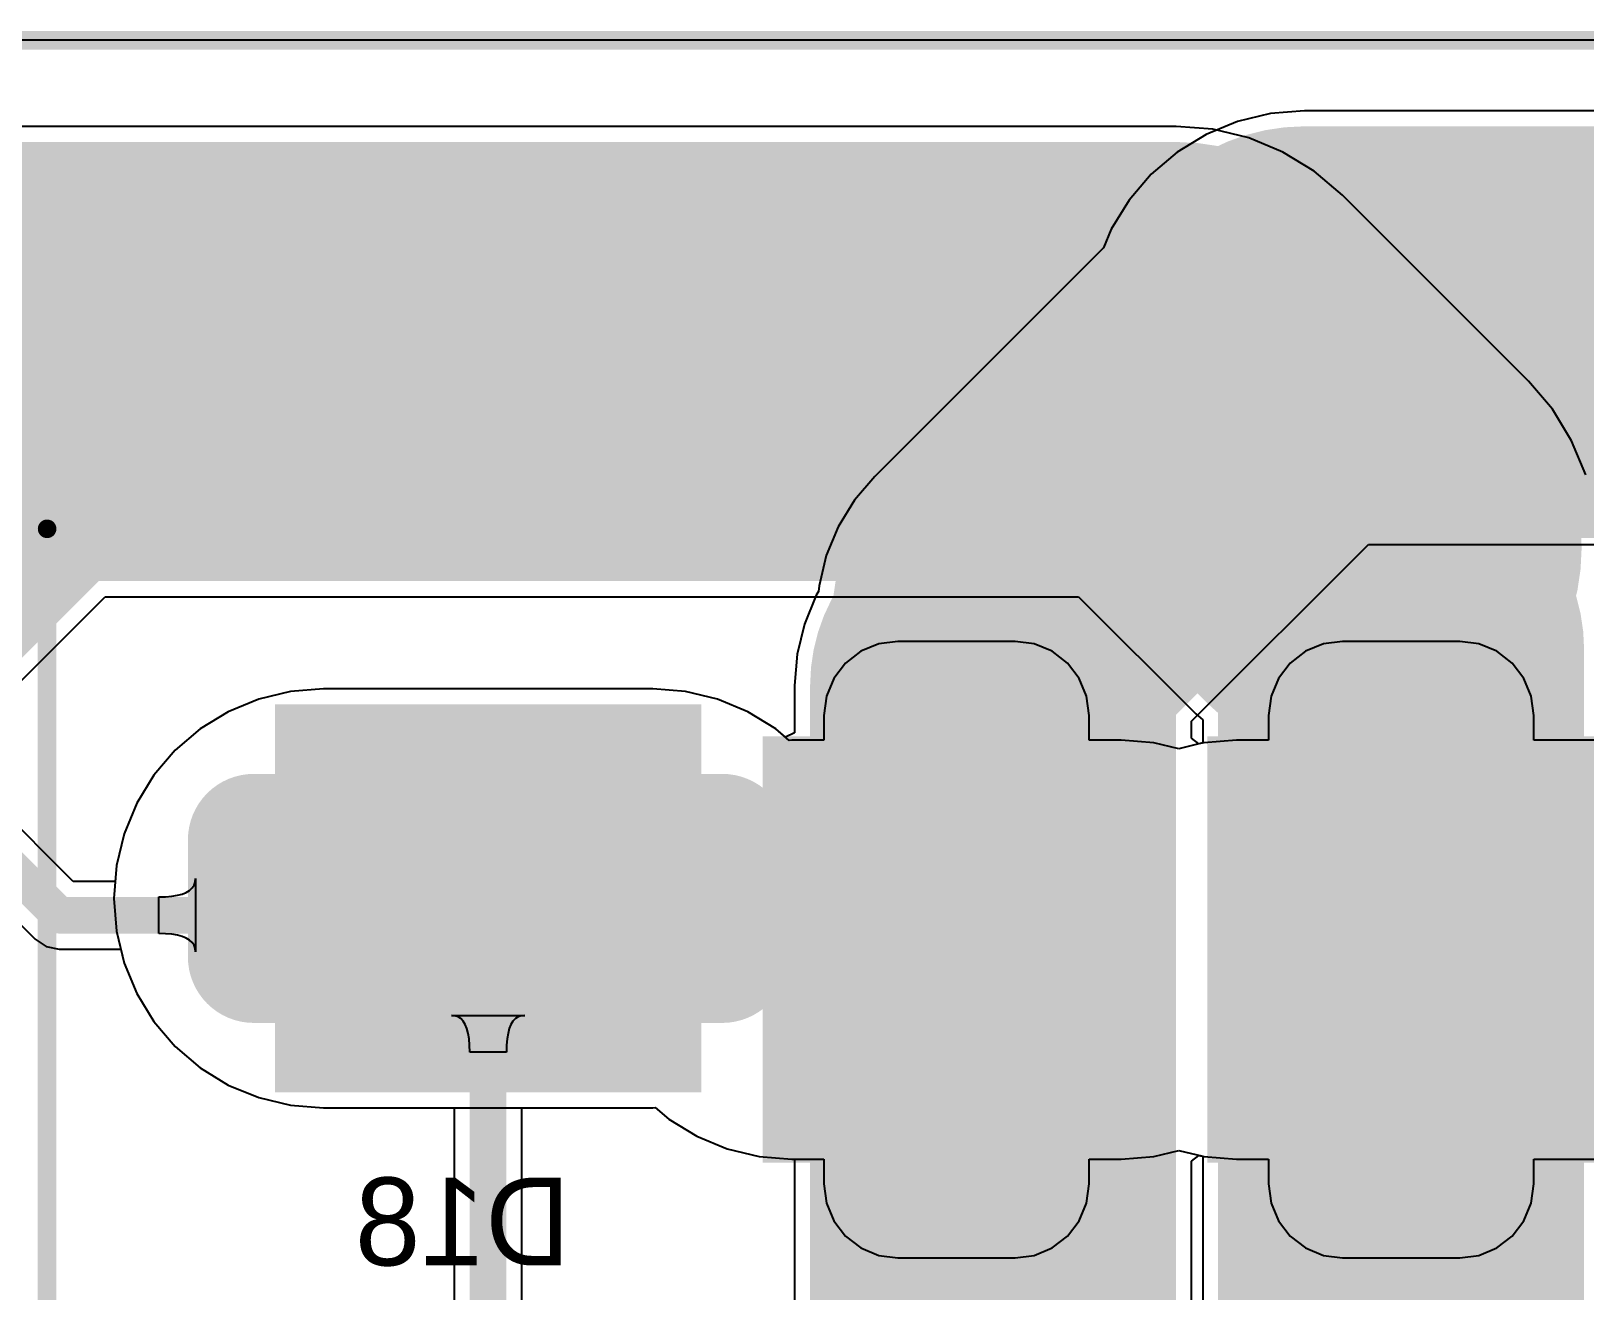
# Model space of a CAD drawing. Header units: millimetres. Extents: x 0.26 to 7.33, y 1.06 to 4.59.
# Drawn here: x 5.785 to 6.621, y 3.913 to 4.591 of the extents above; entities that cross this region are included whole.
import ezdxf

# ---------------------------------------------------------------- set-up
doc = ezdxf.new("R2010")
doc.units = ezdxf.units.MM
doc.header["$MEASUREMENT"] = 0
for name, color, linetype in [('BottomLayer', 5, 'Continuous'), ('BottomOverlay', 54, 'Continuous'), ('BottomSolder', 6, 'Continuous'), ('Mechanical15', 56, 'Continuous'), ('Mechanical20', 56, 'Continuous'), ('MultiLayer', 9, 'Continuous'), ('PadHoleLayer', 156, 'Continuous'), ('TopLayer', 1, 'Continuous'), ('TopOverlay', 2, 'Continuous'), ('TopSolder', 216, 'Continuous')]:
    doc.layers.add(name, color=color, linetype=linetype)

# ---------------------------------------------------------------- blocks, each defined once
blk = doc.blocks.new('55_13_22')
at = {"layer": 'BottomLayer', "const_width": 0.0315}
for points in [[(0.2815, -0.24409, 1), (0.31299, -0.24409, 1)], [(0.53346, -0.24409, 1), (0.56496, -0.24409, 1)], [(0.2815, -0.30709, 1), (0.31299, -0.30709, 1)], [(0.53346, -0.30709, 1), (0.56496, -0.30709, 1)], [(0.2815, -0.48327, 1), (0.31299, -0.48327, 1)], [(0.53346, -0.48327, 1), (0.56496, -0.48327, 1)], [(0.2815, -0.54626, 1), (0.31299, -0.54626, 1)], [(0.53346, -0.54626, 1), (0.56496, -0.54626, 1)], [(0.34843, -0.64075, 1), (0.37992, -0.64075, 1)], [(0.41142, -0.64075, 1), (0.44291, -0.64075, 1)], [(0.34843, -0.89272, 1), (0.37992, -0.89272, 1)], [(0.41142, -0.89272, 1), (0.44291, -0.89272, 1)]]:
    blk.add_lwpolyline(points, format="xyb", close=True, dxfattribs=at)
at = {"layer": 'BottomLayer'}
for points in [[(0.54921, -0.33858), (0.54921, -0.2126), (0.29724, -0.33858), (0.29724, -0.2126)], [(0.58071, -0.30709), (0.58071, -0.24409), (0.26575, -0.30709), (0.26575, -0.24409)], [(0.54921, -0.57776), (0.54921, -0.45177), (0.29724, -0.57776), (0.29724, -0.45177)], [(0.58071, -0.54626), (0.58071, -0.48327), (0.26575, -0.54626), (0.26575, -0.48327)], [(0.36417, -0.92421), (0.42717, -0.92421), (0.36417, -0.60925), (0.42717, -0.60925)], [(0.33268, -0.89272), (0.45866, -0.89272), (0.33268, -0.64075), (0.45866, -0.64075)]]:
    blk.add_solid(points, dxfattribs=at)
at = {"layer": 'BottomSolder', "const_width": 0.0355}
for points in [[(0.2795, -0.24409, 1), (0.31499, -0.24409, 1)], [(0.53146, -0.24409, 1), (0.56696, -0.24409, 1)], [(0.2795, -0.30709, 1), (0.31499, -0.30709, 1)], [(0.53146, -0.30709, 1), (0.56696, -0.30709, 1)], [(0.2795, -0.48327, 1), (0.31499, -0.48327, 1)], [(0.53146, -0.48327, 1), (0.56696, -0.48327, 1)], [(0.2795, -0.54626, 1), (0.31499, -0.54626, 1)], [(0.53146, -0.54626, 1), (0.56696, -0.54626, 1)], [(0.34643, -0.64075, 1), (0.38192, -0.64075, 1)], [(0.40942, -0.64075, 1), (0.44491, -0.64075, 1)], [(0.34643, -0.89272, 1), (0.38192, -0.89272, 1)], [(0.40942, -0.89272, 1), (0.44491, -0.89272, 1)]]:
    blk.add_lwpolyline(points, format="xyb", close=True, dxfattribs=at)
at = {"layer": 'BottomSolder'}
for points in [[(0.54921, -0.34258), (0.54921, -0.2086), (0.29724, -0.34258), (0.29724, -0.2086)], [(0.58471, -0.30709), (0.58471, -0.24409), (0.26175, -0.30709), (0.26175, -0.24409)], [(0.54921, -0.58176), (0.54921, -0.44777), (0.29724, -0.58176), (0.29724, -0.44777)], [(0.58471, -0.54626), (0.58471, -0.48327), (0.26175, -0.54626), (0.26175, -0.48327)], [(0.36417, -0.92821), (0.42717, -0.92821), (0.36417, -0.60525), (0.42717, -0.60525)], [(0.32868, -0.89272), (0.46266, -0.89272), (0.32868, -0.64075), (0.46266, -0.64075)]]:
    blk.add_solid(points, dxfattribs=at)
at = {"layer": 'Mechanical15', "const_width": 0.01}
for points in [[(0.19685, -1.00394), (0.19685, 0.09843)], [(1.43701, -1.00394), (0.19685, -1.00394)]]:
    blk.add_lwpolyline(points, dxfattribs=at)
at = {"layer": 'Mechanical15', "const_width": 0.005}
blk.add_lwpolyline([(0.19435, -1.00394, 1), (0.19935, -1.00394, 1)], format="xyb", close=True, dxfattribs=at)
blk.add_lwpolyline([(0.19435, -1.00394, 1), (0.19935, -1.00394, 1)], format="xyb", close=True, dxfattribs=at)
at = {"layer": 'MultiLayer', "const_width": 0.0315}
for points in [[(0.2815, -0.24409, 1), (0.31299, -0.24409, 1)], [(0.53346, -0.24409, 1), (0.56496, -0.24409, 1)], [(0.2815, -0.30709, 1), (0.31299, -0.30709, 1)], [(0.53346, -0.30709, 1), (0.56496, -0.30709, 1)], [(0.2815, -0.48327, 1), (0.31299, -0.48327, 1)], [(0.53346, -0.48327, 1), (0.56496, -0.48327, 1)], [(0.2815, -0.54626, 1), (0.31299, -0.54626, 1)], [(0.53346, -0.54626, 1), (0.56496, -0.54626, 1)], [(0.34843, -0.64075, 1), (0.37992, -0.64075, 1)], [(0.41142, -0.64075, 1), (0.44291, -0.64075, 1)], [(0.34843, -0.89272, 1), (0.37992, -0.89272, 1)], [(0.41142, -0.89272, 1), (0.44291, -0.89272, 1)]]:
    blk.add_lwpolyline(points, format="xyb", close=True, dxfattribs=at)
at = {"layer": 'MultiLayer'}
for points in [[(0.54921, -0.33858), (0.54921, -0.2126), (0.29724, -0.33858), (0.29724, -0.2126)], [(0.58071, -0.30709), (0.58071, -0.24409), (0.26575, -0.30709), (0.26575, -0.24409)], [(0.54921, -0.57776), (0.54921, -0.45177), (0.29724, -0.57776), (0.29724, -0.45177)], [(0.58071, -0.54626), (0.58071, -0.48327), (0.26575, -0.54626), (0.26575, -0.48327)], [(0.36417, -0.92421), (0.42717, -0.92421), (0.36417, -0.60925), (0.42717, -0.60925)], [(0.33268, -0.89272), (0.45866, -0.89272), (0.33268, -0.64075), (0.45866, -0.64075)]]:
    blk.add_solid(points, dxfattribs=at)
at = {"layer": 'PadHoleLayer', "const_width": 0.05217}
for points in [[(0.53789, -0.02018), (0.30856, -0.02018, -1), (0.30856, -0.17667), (0.53789, -0.17667, -1)], [(0.53789, -0.19734), (0.30856, -0.19734, -1), (0.30856, -0.35384), (0.53789, -0.35384, -1)], [(0.53789, -0.43652), (0.30856, -0.43652, -1), (0.30856, -0.59301), (0.53789, -0.59301, -1)], [(0.47392, -0.8814), (0.47392, -0.65207, -1), (0.31742, -0.65207), (0.31742, -0.8814, -1)]]:
    blk.add_lwpolyline(points, format="xyb", close=True, dxfattribs=at)
at = {"layer": 'TopLayer', "const_width": 0.0315}
for points in [[(0.2815, -0.24409, 1), (0.31299, -0.24409, 1)], [(0.53346, -0.24409, 1), (0.56496, -0.24409, 1)], [(0.2815, -0.30709, 1), (0.31299, -0.30709, 1)], [(0.53346, -0.30709, 1), (0.56496, -0.30709, 1)], [(0.2815, -0.48327, 1), (0.31299, -0.48327, 1)], [(0.53346, -0.48327, 1), (0.56496, -0.48327, 1)], [(0.2815, -0.54626, 1), (0.31299, -0.54626, 1)], [(0.53346, -0.54626, 1), (0.56496, -0.54626, 1)], [(0.34843, -0.64075, 1), (0.37992, -0.64075, 1)], [(0.41142, -0.64075, 1), (0.44291, -0.64075, 1)], [(0.34843, -0.89272, 1), (0.37992, -0.89272, 1)], [(0.41142, -0.89272, 1), (0.44291, -0.89272, 1)]]:
    blk.add_lwpolyline(points, format="xyb", close=True, dxfattribs=at)
at = {"layer": 'TopLayer'}
for points in [[(0.54921, -0.33858), (0.54921, -0.2126), (0.29724, -0.33858), (0.29724, -0.2126)], [(0.58071, -0.30709), (0.58071, -0.24409), (0.26575, -0.30709), (0.26575, -0.24409)], [(0.54921, -0.57776), (0.54921, -0.45177), (0.29724, -0.57776), (0.29724, -0.45177)], [(0.58071, -0.54626), (0.58071, -0.48327), (0.26575, -0.54626), (0.26575, -0.48327)], [(0.36417, -0.92421), (0.42717, -0.92421), (0.36417, -0.60925), (0.42717, -0.60925)], [(0.33268, -0.89272), (0.45866, -0.89272), (0.33268, -0.64075), (0.45866, -0.64075)]]:
    blk.add_solid(points, dxfattribs=at)
at = {"layer": 'TopOverlay', "const_width": 0.01}
for points in [[(0.19685, -1.00394), (0.19685, 0.09843)], [(1.43701, -1.00394), (0.19685, -1.00394)]]:
    blk.add_lwpolyline(points, dxfattribs=at)
at = {"layer": 'TopOverlay', "const_width": 0.005}
blk.add_lwpolyline([(0.19435, -1.00394, 1), (0.19935, -1.00394, 1)], format="xyb", close=True, dxfattribs=at)
blk.add_lwpolyline([(0.19435, -1.00394, 1), (0.19935, -1.00394, 1)], format="xyb", close=True, dxfattribs=at)
at = {"layer": 'TopSolder', "const_width": 0.0355}
for points in [[(0.2795, -0.24409, 1), (0.31499, -0.24409, 1)], [(0.53146, -0.24409, 1), (0.56696, -0.24409, 1)], [(0.2795, -0.30709, 1), (0.31499, -0.30709, 1)], [(0.53146, -0.30709, 1), (0.56696, -0.30709, 1)], [(0.2795, -0.48327, 1), (0.31499, -0.48327, 1)], [(0.53146, -0.48327, 1), (0.56696, -0.48327, 1)], [(0.2795, -0.54626, 1), (0.31499, -0.54626, 1)], [(0.53146, -0.54626, 1), (0.56696, -0.54626, 1)], [(0.34643, -0.64075, 1), (0.38192, -0.64075, 1)], [(0.40942, -0.64075, 1), (0.44491, -0.64075, 1)], [(0.34643, -0.89272, 1), (0.38192, -0.89272, 1)], [(0.40942, -0.89272, 1), (0.44491, -0.89272, 1)]]:
    blk.add_lwpolyline(points, format="xyb", close=True, dxfattribs=at)
at = {"layer": 'TopSolder'}
for points in [[(0.54921, -0.34258), (0.54921, -0.2086), (0.29724, -0.34258), (0.29724, -0.2086)], [(0.58471, -0.30709), (0.58471, -0.24409), (0.26175, -0.30709), (0.26175, -0.24409)], [(0.54921, -0.58176), (0.54921, -0.44777), (0.29724, -0.58176), (0.29724, -0.44777)], [(0.58471, -0.54626), (0.58471, -0.48327), (0.26175, -0.54626), (0.26175, -0.48327)], [(0.36417, -0.92821), (0.42717, -0.92821), (0.36417, -0.60525), (0.42717, -0.60525)], [(0.32868, -0.89272), (0.46266, -0.89272), (0.32868, -0.64075), (0.46266, -0.64075)]]:
    blk.add_solid(points, dxfattribs=at)

msp = doc.modelspace()

# ---------------------------------------------------------------- linework, layer by layer
at = {"layer": 'BottomLayer'}
for p, q in [((0.27553, 4.5863), (7.325, 4.5863)), ((6.40079, 4.53973), (5.77227, 4.53973)), ((6.42058, 4.53817), (6.40079, 4.53973)), ((6.43988, 4.53353), (6.42058, 4.53817)), ((6.45822, 4.52594), (6.43988, 4.53353)), ((6.47514, 4.51557), (6.45822, 4.52594)), ((6.49024, 4.50267), (6.47514, 4.51557)), ((6.5903, 4.40261), (6.49024, 4.50267)), ((6.60319, 4.38752), (6.5903, 4.40261)), ((6.61356, 4.3706), (6.60319, 4.38752)), ((6.62116, 4.35226), (6.61356, 4.3706)), ((5.7285, 4.19055), (5.82467, 4.28673)), ((5.82467, 4.28673), (6.34839, 4.28673)), ((6.34839, 4.28673), (6.4114, 4.22372)), ((6.23126, 4.25734), (6.22301, 4.25101)), ((6.24087, 4.26132), (6.23126, 4.25734)), ((6.25118, 4.26268), (6.24087, 4.26132)), ((6.31417, 4.26268), (6.25118, 4.26268)), ((6.32448, 4.26132), (6.31417, 4.26268)), ((6.33409, 4.25734), (6.32448, 4.26132)), ((6.34234, 4.25101), (6.33409, 4.25734)), ((6.22301, 4.25101), (6.21668, 4.24276)), ((6.34867, 4.24276), (6.34234, 4.25101)), ((6.21668, 4.24276), (6.2127, 4.23315)), ((6.35265, 4.23315), (6.34867, 4.24276)), ((5.90731, 4.23158), (5.89097, 4.22481)), ((5.9245, 4.23571), (5.90731, 4.23158)), ((5.94213, 4.2371), (5.9245, 4.23571)), ((6.11929, 4.2371), (5.94213, 4.2371)), ((6.13692, 4.23571), (6.11929, 4.2371)), ((6.15411, 4.23158), (6.13692, 4.23571)), ((6.17045, 4.22481), (6.15411, 4.23158)), ((6.2127, 4.23315), (6.21134, 4.22284)), ((6.35401, 4.22284), (6.35265, 4.23315)), ((5.89097, 4.22481), (5.8759, 4.21558)), ((6.18552, 4.21558), (6.17045, 4.22481)), ((6.21134, 4.22284), (6.21134, 4.20954)), ((6.35401, 4.20954), (6.35401, 4.22284)), ((6.4114, 4.22372), (6.4151, 4.22056)), ((5.8759, 4.21558), (5.86245, 4.20409)), ((6.19272, 4.20943), (6.18552, 4.21558)), ((6.4151, 4.22056), (6.4151, 4.20802)), ((6.19409, 4.20954), (6.19272, 4.20943)), ((6.21134, 4.20954), (6.19409, 4.20954)), ((6.37126, 4.20954), (6.35401, 4.20954)), ((6.38889, 4.20815), (6.37126, 4.20954)), ((6.40226, 4.20494), (6.38889, 4.20815)), ((6.4151, 4.20802), (6.40226, 4.20494)), ((5.86245, 4.20409), (5.85097, 4.19065)), ((5.85097, 4.19065), (5.84173, 4.17557)), ((5.84173, 4.17557), (5.83496, 4.15924)), ((5.83496, 4.15924), (5.83084, 4.14204)), ((5.83084, 4.14204), (5.82945, 4.12442)), ((5.82945, 4.12442), (5.83084, 4.10679)), ((5.83084, 4.10679), (5.83496, 4.0896)), ((5.83496, 4.0896), (5.84173, 4.07326)), ((5.84173, 4.07326), (5.85097, 4.05819)), ((5.85097, 4.05819), (5.86245, 4.04474)), ((6.01289, 4.06132), (6.01102, 4.06151)), ((6.01102, 4.06151), (6.05039, 4.06151)), ((6.01457, 4.06072), (6.01289, 4.06132)), ((6.01604, 4.05973), (6.01457, 4.06072)), ((6.01732, 4.05834), (6.01604, 4.05973)), ((6.01841, 4.05656), (6.01732, 4.05834)), ((6.01929, 4.05438), (6.01841, 4.05656)), ((6.01998, 4.05181), (6.01929, 4.05438)), ((6.04213, 4.05438), (6.04144, 4.05181)), ((6.04301, 4.05656), (6.04213, 4.05438)), ((6.04409, 4.05834), (6.04301, 4.05656)), ((6.04537, 4.05973), (6.04409, 4.05834)), ((6.04685, 4.06072), (6.04537, 4.05973)), ((6.04852, 4.06132), (6.04685, 4.06072)), ((6.05039, 4.06151), (6.04852, 4.06132)), ((6.02047, 4.04884), (6.01998, 4.05181)), ((6.02077, 4.04547), (6.02047, 4.04884)), ((6.04094, 4.04884), (6.04065, 4.04547)), ((6.04144, 4.05181), (6.04094, 4.04884)), ((5.86245, 4.04474), (5.8759, 4.03326)), ((6.02087, 4.04171), (6.02077, 4.04547)), ((6.04055, 4.04171), (6.02087, 4.04171)), ((6.04065, 4.04547), (6.04055, 4.04171)), ((5.8759, 4.03326), (5.89097, 4.02402)), ((5.89097, 4.02402), (5.90731, 4.01725)), ((5.90731, 4.01725), (5.9245, 4.01313)), ((5.9245, 4.01313), (5.94213, 4.01174)), ((5.94213, 4.01174), (6.01252, 4.01174)), ((6.01252, 4.01174), (6.01252, 3.88098)), ((6.0489, 3.88098), (6.0489, 4.01174)), ((6.0489, 4.01174), (6.11929, 4.01174)), ((6.11929, 4.01174), (6.12067, 4.01185)), ((6.12067, 4.01185), (6.12786, 4.0057)), ((6.12786, 4.0057), (6.14294, 3.99646)), ((6.14294, 3.99646), (6.15928, 3.9897)), ((6.15928, 3.9897), (6.17647, 3.98557)), ((6.38889, 3.98557), (6.40226, 3.98878)), ((6.40226, 3.98878), (6.4151, 3.9857)), ((6.17647, 3.98557), (6.19409, 3.98418)), ((6.19409, 3.98418), (6.21134, 3.98418)), ((6.21134, 3.98418), (6.21134, 3.97087)), ((6.35401, 3.97087), (6.35401, 3.98418)), ((6.35401, 3.98418), (6.37126, 3.98418)), ((6.37126, 3.98418), (6.38889, 3.98557)), ((6.4151, 3.9857), (6.4151, 3.81432)), ((6.21134, 3.97087), (6.2127, 3.96056)), ((6.35265, 3.96056), (6.35401, 3.97087)), ((6.2127, 3.96056), (6.21668, 3.95096)), ((6.34867, 3.95096), (6.35265, 3.96056)), ((6.21668, 3.95096), (6.22301, 3.94271)), ((6.34234, 3.94271), (6.34867, 3.95096)), ((6.22301, 3.94271), (6.23126, 3.93637)), ((6.33409, 3.93637), (6.34234, 3.94271)), ((6.23126, 3.93637), (6.24087, 3.93239)), ((6.24087, 3.93239), (6.25118, 3.93104)), ((6.25118, 3.93104), (6.31417, 3.93104)), ((6.31417, 3.93104), (6.32448, 3.93239)), ((6.32448, 3.93239), (6.33409, 3.93637))]:
    msp.add_line(p, q, dxfattribs=at)
for points, const_width in [([(5.602, 4.24295), (5.77227, 4.41323)], 0.23622), ([(5.77227, 4.41323), (6.40079, 4.41323)], 0.23622), ([(6.40079, 4.41323), (6.50085, 4.31317)], 0.23622), ([(6.52185, 4.09686), (6.52185, 4.25835)], 0.19685), ([(6.52185, 3.70316), (6.52185, 4.09686)], 0.19685), ([(6.03071, 3.81333), (6.03071, 4.12442)], 0.01969)]:
    msp.add_lwpolyline(points, dxfattribs=dict(at, const_width=const_width))
for points, const_width in [([(5.71322, 4.41323, 1), (5.83133, 4.41323, 1)], 0.11811), ([(5.71322, 4.41323, 1), (5.83133, 4.41323, 1)], 0.11811), ([(6.34173, 4.41323, 1), (6.45984, 4.41323, 1)], 0.11811), ([(6.34173, 4.41323, 1), (6.45984, 4.41323, 1)], 0.11811), ([(6.44179, 4.31317, 1), (6.5599, 4.31317, 1)], 0.11811), ([(6.47264, 4.25835, 1), (6.57106, 4.25835, 1)], 0.09843), ([(6.47264, 4.09686, 1), (6.57106, 4.09686, 1)], 0.09843), ([(6.47264, 4.09686, 1), (6.57106, 4.09686, 1)], 0.09843), ([(6.02579, 4.12442, 1), (6.03563, 4.12442, 1)], 0.00984)]:
    msp.add_lwpolyline(points, format="xyb", close=True, dxfattribs=dict(at, const_width=const_width))
at = {"layer": 'Mechanical20', "const_width": 0.01}
msp.add_lwpolyline([(0.269, 4.586), (7.325, 4.586)], dxfattribs=at)
at = {"layer": 'TopLayer'}
for p, q in [((0.269, 4.5863), (7.325, 4.5863)), ((6.46986, 4.54813), (6.45162, 4.5467)), ((6.80236, 4.54813), (6.46986, 4.54813)), ((6.43382, 4.54242), (6.41691, 4.53542)), ((6.45162, 4.5467), (6.43382, 4.54242)), ((6.41691, 4.53542), (6.40131, 4.52586)), ((6.40131, 4.52586), (6.38739, 4.51397)), ((6.38739, 4.51397), (6.37551, 4.50006)), ((6.37551, 4.50006), (6.36594, 4.48445)), ((6.36594, 4.48445), (6.36178, 4.4744)), ((6.36178, 4.4744), (6.23869, 4.3513)), ((6.23869, 4.3513), (6.22781, 4.33857)), ((6.22781, 4.33857), (6.21905, 4.32428)), ((6.21905, 4.32428), (6.21264, 4.30881)), ((6.40912, 4.21979), (6.50421, 4.31488)), ((6.50421, 4.31488), (6.76371, 4.31488)), ((6.21264, 4.30881), (6.20873, 4.29252)), ((6.2085, 4.28954), (6.20724, 4.28749)), ((6.20873, 4.29252), (6.2085, 4.28954)), ((6.20724, 4.28749), (6.20083, 4.27201)), ((6.20083, 4.27201), (6.19692, 4.25572)), ((6.19692, 4.25572), (6.19561, 4.23902)), ((6.47044, 4.25734), (6.46219, 4.25101)), ((6.48004, 4.26132), (6.47044, 4.25734)), ((6.49035, 4.26268), (6.48004, 4.26132)), ((6.55335, 4.26268), (6.49035, 4.26268)), ((6.56366, 4.26132), (6.55335, 4.26268)), ((6.57326, 4.25734), (6.56366, 4.26132)), ((6.58152, 4.25101), (6.57326, 4.25734)), ((6.46219, 4.25101), (6.45585, 4.24276)), ((6.58785, 4.24276), (6.58152, 4.25101)), ((6.19561, 4.23902), (6.19561, 4.21354)), ((6.45585, 4.24276), (6.45187, 4.23315)), ((6.59183, 4.23315), (6.58785, 4.24276)), ((5.80754, 4.13355), (5.70954, 4.23154)), ((5.90731, 4.23158), (5.89097, 4.22481)), ((5.9245, 4.23571), (5.90731, 4.23158)), ((5.94213, 4.2371), (5.9245, 4.23571)), ((6.11929, 4.2371), (5.94213, 4.2371)), ((6.13692, 4.23571), (6.11929, 4.2371)), ((6.15411, 4.23158), (6.13692, 4.23571)), ((6.17045, 4.22481), (6.15411, 4.23158)), ((6.45187, 4.23315), (6.45052, 4.22284)), ((6.59318, 4.22284), (6.59183, 4.23315)), ((5.89097, 4.22481), (5.8759, 4.21558)), ((6.18552, 4.21558), (6.17045, 4.22481)), ((6.45052, 4.22284), (6.45052, 4.20954)), ((6.59318, 4.20954), (6.59318, 4.22284)), ((5.8759, 4.21558), (5.86245, 4.20409)), ((6.19061, 4.21123), (6.18552, 4.21558)), ((6.19561, 4.21354), (6.19061, 4.21123)), ((6.40912, 4.21062), (6.40912, 4.21979)), ((6.41304, 4.20753), (6.40912, 4.21062)), ((6.41564, 4.20815), (6.41304, 4.20753)), ((6.43327, 4.20954), (6.41564, 4.20815)), ((6.45052, 4.20954), (6.43327, 4.20954)), ((6.62768, 4.20954), (6.59318, 4.20954)), ((5.68963, 4.2), (5.78714, 4.1025)), ((5.86245, 4.20409), (5.85097, 4.19065)), ((5.85097, 4.19065), (5.84173, 4.17557)), ((5.84173, 4.17557), (5.83496, 4.15924)), ((5.83496, 4.15924), (5.83084, 4.14204)), ((5.83084, 4.14204), (5.83017, 4.13355)), ((5.83017, 4.13355), (5.80754, 4.13355)), ((5.87015, 4.12874), (5.87153, 4.13002)), ((5.87153, 4.13002), (5.87252, 4.1315)), ((5.87252, 4.1315), (5.87312, 4.13317)), ((5.87312, 4.13317), (5.87332, 4.13504)), ((5.87332, 4.13504), (5.87332, 4.09567)), ((5.85351, 4.1252), (5.85727, 4.1253)), ((5.85351, 4.10552), (5.85351, 4.1252)), ((5.85727, 4.1253), (5.86064, 4.12559)), ((5.86064, 4.12559), (5.86361, 4.12609)), ((5.86361, 4.12609), (5.86619, 4.12678)), ((5.86619, 4.12678), (5.86837, 4.12766)), ((5.86837, 4.12766), (5.87015, 4.12874)), ((5.85727, 4.10542), (5.85351, 4.10552)), ((5.86064, 4.10512), (5.85727, 4.10542)), ((5.86361, 4.10463), (5.86064, 4.10512)), ((5.86619, 4.10394), (5.86361, 4.10463)), ((5.78714, 4.1025), (5.78714, 4.10249)), ((5.78714, 4.10249), (5.79304, 4.09855)), ((5.79304, 4.09855), (5.8, 4.09717)), ((5.8, 4.09717), (5.8, 4.09717)), ((5.8, 4.09717), (5.83315, 4.09717)), ((5.83315, 4.09717), (5.83496, 4.0896)), ((5.86837, 4.10306), (5.86619, 4.10394)), ((5.87015, 4.10197), (5.86837, 4.10306)), ((5.87153, 4.10069), (5.87015, 4.10197)), ((5.87252, 4.09922), (5.87153, 4.10069)), ((5.87312, 4.09754), (5.87252, 4.09922)), ((5.87332, 4.09567), (5.87312, 4.09754)), ((5.83496, 4.0896), (5.84173, 4.07326)), ((5.84173, 4.07326), (5.85097, 4.05819)), ((5.85097, 4.05819), (5.86245, 4.04474)), ((5.86245, 4.04474), (5.8759, 4.03326)), ((5.8759, 4.03326), (5.89097, 4.02402)), ((5.89097, 4.02402), (5.90731, 4.01725)), ((5.90731, 4.01725), (5.9245, 4.01313)), ((5.9245, 4.01313), (5.94213, 4.01174)), ((5.94213, 4.01174), (6.11929, 4.01174)), ((6.11929, 4.01174), (6.12067, 4.01185)), ((6.12067, 4.01185), (6.12786, 4.0057)), ((6.12786, 4.0057), (6.14294, 3.99646)), ((6.14294, 3.99646), (6.15928, 3.9897)), ((6.15928, 3.9897), (6.17647, 3.98557)), ((6.17647, 3.98557), (6.19409, 3.98418)), ((6.19409, 3.98418), (6.19561, 3.98418)), ((6.19561, 3.98418), (6.19561, 3.81584)), ((6.40912, 3.9831), (6.41304, 3.98619)), ((6.40912, 3.81692), (6.40912, 3.9831)), ((6.41304, 3.98619), (6.41564, 3.98557)), ((6.41564, 3.98557), (6.43327, 3.98418)), ((6.43327, 3.98418), (6.45052, 3.98418)), ((6.45052, 3.98418), (6.45052, 3.97087)), ((6.59318, 3.97087), (6.59318, 3.98418)), ((6.59318, 3.98418), (6.62768, 3.98418)), ((6.45052, 3.97087), (6.45187, 3.96056)), ((6.59183, 3.96056), (6.59318, 3.97087)), ((6.45187, 3.96056), (6.45585, 3.95096)), ((6.58785, 3.95096), (6.59183, 3.96056)), ((6.45585, 3.95096), (6.46219, 3.94271)), ((6.58152, 3.94271), (6.58785, 3.95096)), ((6.46219, 3.94271), (6.47044, 3.93637)), ((6.57326, 3.93637), (6.58152, 3.94271)), ((6.47044, 3.93637), (6.48004, 3.93239)), ((6.48004, 3.93239), (6.49035, 3.93104)), ((6.49035, 3.93104), (6.55335, 3.93104)), ((6.55335, 3.93104), (6.56366, 3.93239)), ((6.56366, 3.93239), (6.57326, 3.93637))]:
    msp.add_line(p, q, dxfattribs=at)
for points, const_width in [([(6.46986, 4.4315), (6.80236, 4.4315)], 0.21654), ([(6.31417, 4.27582), (6.46986, 4.4315)], 0.19685), ([(6.30236, 3.61654), (6.30236, 4.23902)], 0.19685), ([(5.69717, 4.21819), (5.8, 4.11536)], 0.01969), ([(6.09065, 4.13236), (6.09971, 4.14142)], 0.01969), ([(5.8, 4.11536), (6.02165, 4.11536)], 0.01969)]:
    msp.add_lwpolyline(points, dxfattribs=dict(at, const_width=const_width))
for points, const_width in [([(6.41573, 4.4315, 1), (6.52399, 4.4315, 1)], 0.10827), ([(6.42065, 4.4315, 1), (6.51907, 4.4315, 1)], 0.09843), ([(6.26496, 4.27582, 1), (6.36339, 4.27582, 1)], 0.09843), ([(6.25315, 4.23902, 1), (6.35157, 4.23902, 1)], 0.09843), ([(6.09479, 4.14142, 1), (6.10463, 4.14142, 1)], 0.00984), ([(6.08573, 4.13236, 1), (6.09557, 4.13236, 1)], 0.00984), ([(5.79508, 4.11536, 1), (5.80492, 4.11536, 1)], 0.00984), ([(5.79508, 4.11536, 1), (5.80492, 4.11536, 1)], 0.00984), ([(6.01673, 4.11536, 1), (6.02657, 4.11536, 1)], 0.00984)]:
    msp.add_lwpolyline(points, format="xyb", close=True, dxfattribs=dict(at, const_width=const_width))

# ---------------------------------------------------------------- block references
at = {"rotation": 270}
msp.add_blockref('55_13_22', (6.79744, 4.52009), dxfattribs=at)

# ---------------------------------------------------------------- texts
at = {"layer": 'BottomOverlay', "text_generation_flag": 2}
msp.add_text('D18', height=0.047244, dxfattribs=at).set_placement((6.075, 3.927))

doc.saveas('drawing.dxf')
